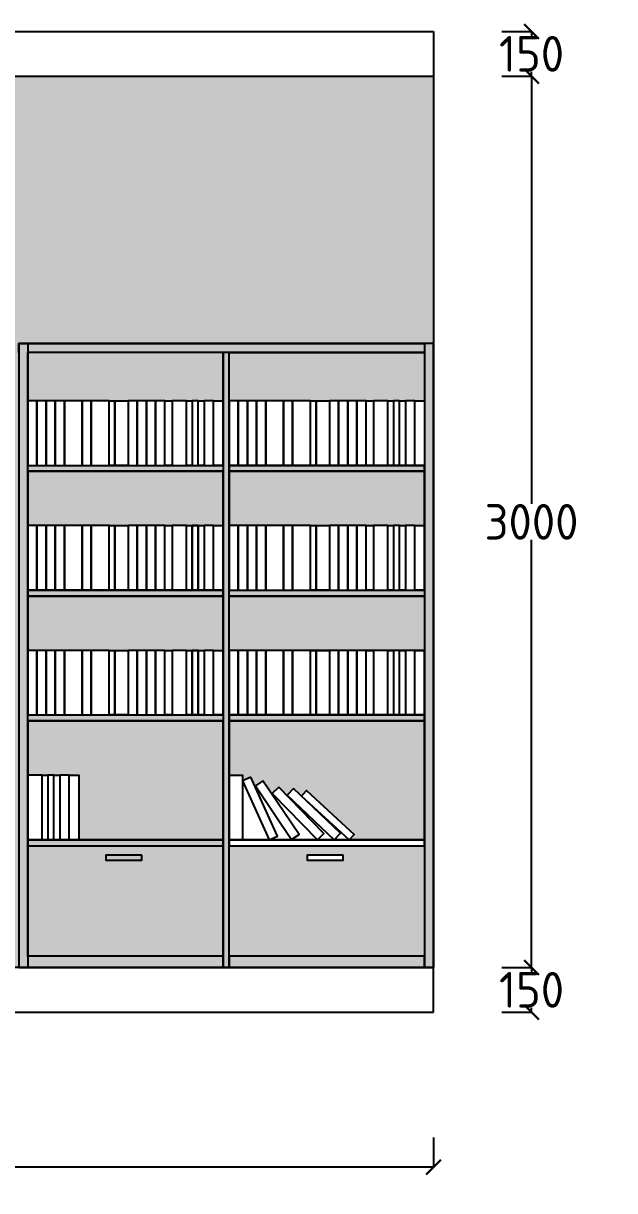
# Model space of a CAD drawing. Header units: inches. Extents: x -59797 to 874375, y -412711 to 5867.
# Drawn here: x 409803 to 411793, y -205610 to -201682 of the extents above; entities that cross this region are included whole.
import ezdxf

# ---------------------------------------------------------------- set-up
doc = ezdxf.new("R2010")
doc.units = ezdxf.units.IN
doc.header["$MEASUREMENT"] = 0
doc.styles.get("Standard").update_dxf_attribs({"font": 'GOST Common.ttf'})
doc.dimstyles.new('Copy of Standard', dxfattribs={"dimtxt": 120, "dimasz": 50, "dimexe": 0.18, "dimexo": 0.0625, "dimgap": 0.09, "dimtad": 0, "dimtih": 1, "dimtoh": 1, "dimdec": 0, "dimzin": 0, "dimdsep": 46, "dimtxsty": 'Standard', "dimblk": 'ARCHTICK', "dimcen": 0.09, "dimclrd": 250, "dimadec": 0, "dimazin": 0, "dimtfac": 1, "dimtdec": 0, "dimtofl": 0, "dimtmove": 0, "dimatfit": 3, "dimldrblk": 'ARCHTICK', "dimfxl": 100, "dimfxlon": 1, "dimtolj": 1, "dimtzin": 0, "dimarcsym": 0})

# ---------------------------------------------------------------- blocks, each defined once
blk = doc.blocks.new('_ArchTick')
at = {"color": 0, "linetype": 'ByBlock', "const_width": 0.15}
blk.add_lwpolyline([(-0.5, -0.5), (0.5, 0.5)], dxfattribs=at)
blk = doc.blocks.new('*D322')
at = {"color": 0, "lineweight": -2, "transparency": 16777216}
for p, q in [((411413, -204859.3), (411513.1, -204859.3)), ((411413, -205009.3), (411513.1, -205009.3))]:
    blk.add_line(p, q, dxfattribs=at)
at = {"color": 250, "lineweight": -2, "transparency": 16777216}
for p, q in [((411513, -204859.3), (411513, -204874.2)), ((411513, -205009.3), (411513, -204994.4))]:
    blk.add_line(p, q, dxfattribs=at)
at = {"layer": 'Defpoints', "color": 0, "transparency": 16777216}
for p in [(411183.1, -204859.3), (411513, -204859.3), (411183.1, -205009.3)]:
    blk.add_point(p, dxfattribs=at)
at = {"color": 250, "lineweight": -2, "transparency": 16777216, "xscale": 50, "yscale": 50, "zscale": 50}
for p, rotation in [((411513, -204859.3), 90), ((411513, -205009.3), 270)]:
    blk.add_blockref('_ArchTick', p, dxfattribs=dict(at, rotation=rotation))
at = {"color": 0, "transparency": 16777216, "insert": (411513, -204934.3), "char_height": 120, "attachment_point": 5}
blk.add_mtext('\\A1;150', dxfattribs=at)
blk = doc.blocks.new('*D323')
at = {"color": 0, "lineweight": -2, "transparency": 16777216}
for p, q in [((411413, -201859.3), (411513.1, -201859.3)), ((411413, -204859.3), (411513.1, -204859.3))]:
    blk.add_line(p, q, dxfattribs=at)
at = {"color": 250, "lineweight": -2, "transparency": 16777216}
for p, q in [((411513, -201859.3), (411513, -203299.2)), ((411513, -204859.3), (411513, -203419.4))]:
    blk.add_line(p, q, dxfattribs=at)
at = {"layer": 'Defpoints', "color": 0, "transparency": 16777216}
for p in [(411183.1, -201859.3), (411513, -201859.3), (411183.1, -204859.3)]:
    blk.add_point(p, dxfattribs=at)
at = {"color": 250, "lineweight": -2, "transparency": 16777216, "xscale": 50, "yscale": 50, "zscale": 50}
for p, rotation in [((411513, -201859.3), 90), ((411513, -204859.3), 270)]:
    blk.add_blockref('_ArchTick', p, dxfattribs=dict(at, rotation=rotation))
at = {"color": 0, "transparency": 16777216, "insert": (411513, -203359.3), "char_height": 120, "attachment_point": 5}
blk.add_mtext('\\A1;3000', dxfattribs=at)
blk = doc.blocks.new('*D324')
at = {"color": 0, "lineweight": -2, "transparency": 16777216}
for p, q in [((411413, -201709.3), (411513.1, -201709.3)), ((411413, -201859.3), (411513.1, -201859.3))]:
    blk.add_line(p, q, dxfattribs=at)
at = {"color": 250, "lineweight": -2, "transparency": 16777216}
for p, q in [((411513, -201709.3), (411513, -201724.2)), ((411513, -201859.3), (411513, -201844.4))]:
    blk.add_line(p, q, dxfattribs=at)
at = {"layer": 'Defpoints', "color": 0, "transparency": 16777216}
for p in [(411183.1, -201709.3), (411513, -201709.3), (411183.1, -201859.3)]:
    blk.add_point(p, dxfattribs=at)
at = {"color": 250, "lineweight": -2, "transparency": 16777216, "xscale": 50, "yscale": 50, "zscale": 50}
for p, rotation in [((411513, -201709.3), 90), ((411513, -201859.3), 270)]:
    blk.add_blockref('_ArchTick', p, dxfattribs=dict(at, rotation=rotation))
at = {"color": 0, "transparency": 16777216, "insert": (411513, -201784.3), "char_height": 120, "attachment_point": 5}
blk.add_mtext('\\A1;150', dxfattribs=at)
blk = doc.blocks.new('*D331')
at = {"color": 0, "lineweight": -2, "transparency": 16777216}
for p, q in [((405883.1, -205431.4), (405883.1, -205531.6)), ((411183.1, -205431.4), (411183.1, -205531.6))]:
    blk.add_line(p, q, dxfattribs=at)
at = {"color": 250, "lineweight": -2, "transparency": 16777216}
for p, q in [((405883.1, -205531.4), (408377, -205531.4)), ((411183.1, -205531.4), (408689.2, -205531.4))]:
    blk.add_line(p, q, dxfattribs=at)
at = {"layer": 'Defpoints', "color": 0, "transparency": 16777216}
for p in [(405883.1, -205009.3), (411183.1, -205009.3), (411183.1, -205531.4)]:
    blk.add_point(p, dxfattribs=at)
at = {"color": 250, "lineweight": -2, "transparency": 16777216, "xscale": 50, "yscale": 50, "zscale": 50, "rotation": 180}
blk.add_blockref('_ArchTick', (405883.1, -205531.4), dxfattribs=at)
at = {"color": 250, "lineweight": -2, "transparency": 16777216, "xscale": 50, "yscale": 50, "zscale": 50}
blk.add_blockref('_ArchTick', (411183.1, -205531.4), dxfattribs=at)
at = {"color": 0, "transparency": 16777216, "insert": (408533.1, -205531.4), "char_height": 120, "attachment_point": 5}
blk.add_mtext('\\A1;5300', dxfattribs=at)

msp = doc.modelspace()

# ---------------------------------------------------------------- hatches: boundary and pattern name
at = {"true_color": 0xc7c8ca, "transparency": 33554687}
h = msp.add_hatch(color=9, dxfattribs=at)
h.dxf.hatch_style = 1
h.paths.add_polyline_path([(398884.5, -201901.2), (397384.5, -201901.2), (397384.5, -204901.2), (398884.5, -204901.2)])
h.paths.add_polyline_path([(401352.5, -201730.9), (399917.5, -201730.9), (399917.5, -204730.9), (401352.5, -204730.9)])
h.paths.add_polyline_path([(404408.8, -201766.8), (402408.8, -201766.8), (402408.8, -204766.8), (404408.8, -204766.8)])
h.paths.add_polyline_path([(411183.1, -201859.3), (405883.1, -201859.3), (405883.1, -204859.3), (406320.2, -204859.3), (406320.2, -204821.1), (406320.2, -202789.3), (406320.2, -202759.3), (406747.2, -202759.3), (406997.7, -202759.3), (407027.7, -202759.3), (408422.8, -202759.3), (409788, -202759.3), (411183.1, -202759.3)])
h.paths.add_polyline_path([(413695.1, -202733.5), (414694.9, -202733.5), (414694.9, -204939.8), (415456.1, -204939.8), (415456.1, -201939.8), (411956.1, -201939.8), (411956.1, -204939.8), (413695.1, -204939.8)])
h.paths.add_polyline_path([(409758, -203609.3), (409100.4, -203609.3), (409100.4, -204009.3), (409758, -204009.3)], flags=17)
h.paths.add_polyline_path([(409818, -202789.3), (409818, -202759.3), (409788, -202759.3), (409788, -204859.3), (409818, -204859.3), (409818, -204449.3)], flags=17)
h.paths.add_polyline_path([(410475.5, -203609.3), (409818, -203609.3), (409818, -203791.8), (409848.7, -203791.8), (409879.5, -203791.8), (409910.2, -203791.8), (409941, -203791.8), (410000.9, -203791.8), (410031.7, -203791.8), (410091.6, -203791.8), (410110.3, -203791.8), (410155.7, -203791.8), (410186.4, -203791.8), (410217.2, -203791.8), (410247.9, -203791.8), (410278.7, -203791.8), (410303.6, -203791.8), (410352.4, -203791.8), (410371, -203791.8), (410391.1, -203791.8), (410411.9, -203791.8), (410443.2, -203791.8), (410475.5, -203791.8)], flags=17)
h.paths.add_polyline_path([(410475.5, -203189.3), (409818, -203189.3), (409818, -203371.8), (409848.7, -203371.8), (409879.5, -203371.8), (409910.2, -203371.8), (409941, -203371.8), (410000.9, -203371.8), (410031.7, -203371.8), (410091.6, -203371.8), (410110.3, -203371.8), (410155.7, -203371.8), (410186.4, -203371.8), (410217.2, -203371.8), (410247.9, -203371.8), (410278.7, -203371.8), (410303.6, -203371.8), (410352.4, -203371.8), (410371, -203371.8), (410391.1, -203371.8), (410411.9, -203371.8), (410443.2, -203371.8), (410475.5, -203371.8)], flags=17)
h.paths.add_polyline_path([(409758, -203189.3), (409100.4, -203189.3), (409100.4, -203371.8), (409131.2, -203371.8), (409161.9, -203371.8), (409192.7, -203371.8), (409223.4, -203371.8), (409283.3, -203371.8), (409314.1, -203371.8), (409374, -203371.8), (409392.7, -203371.8), (409438.1, -203371.8), (409468.9, -203371.8), (409499.6, -203371.8), (409530.4, -203371.8), (409561.1, -203371.8), (409586, -203371.8), (409634.8, -203371.8), (409653.4, -203371.8), (409673.5, -203371.8), (409694.3, -203371.8), (409725.6, -203371.8), (409758, -203371.8)], flags=17)
h.paths.add_polyline_path([(409758, -202789.3), (409100.4, -202789.3), (409100.4, -202951.8), (409131.2, -202951.8), (409161.9, -202951.8), (409192.7, -202951.8), (409223.4, -202951.8), (409283.3, -202951.8), (409314.1, -202951.8), (409374, -202951.8), (409392.7, -202951.8), (409438.1, -202951.8), (409468.9, -202951.8), (409499.6, -202951.8), (409530.4, -202951.8), (409561.1, -202951.8), (409586, -202951.8), (409634.8, -202951.8), (409653.4, -202951.8), (409673.5, -202951.8), (409694.3, -202951.8), (409694.3, -203169.3), (409758, -203169.3)], flags=17)
h.paths.add_polyline_path([(410475.5, -202789.3), (409818, -202789.3), (409818, -202951.8), (409848.7, -202951.8), (409879.5, -202951.8), (409910.2, -202951.8), (409941, -202951.8), (410000.9, -202951.8), (410031.7, -202951.8), (410091.6, -202951.8), (410110.3, -202951.8), (410155.7, -202951.8), (410186.4, -202951.8), (410217.2, -202951.8), (410247.9, -202951.8), (410278.7, -202951.8), (410303.6, -202951.8), (410352.4, -202951.8), (410371, -202951.8), (410391.1, -202951.8), (410411.9, -202951.8), (410443.2, -202951.8), (410475.5, -202951.8)], flags=17)
h.paths.add_polyline_path([(411153.1, -202789.3), (410495.5, -202789.3), (410495.5, -202951.8), (410526.3, -202951.8), (410557.1, -202951.8), (410587.8, -202951.8), (410618.6, -202951.8), (410678.5, -202951.8), (410709.2, -202951.8), (410769.1, -202951.8), (410787.9, -202951.8), (410833.2, -202951.8), (410864, -202951.8), (410894.7, -202951.8), (410925.5, -202951.8), (410956.3, -202951.8), (410981.1, -202951.8), (411029.9, -202951.8), (411048.6, -202951.8), (411068.7, -202951.8), (411089.4, -202951.8), (411120.8, -202951.8), (411153.1, -202951.8)], flags=17)
h.paths.add_polyline_path([(411153.1, -203189.3), (410495.5, -203189.3), (410495.5, -203371.8), (410526.3, -203371.8), (410557.1, -203371.8), (410587.8, -203371.8), (410618.6, -203371.8), (410678.5, -203371.8), (410709.2, -203371.8), (410769.1, -203371.8), (410787.9, -203371.8), (410833.2, -203371.8), (410864, -203371.8), (410894.7, -203371.8), (410925.5, -203371.8), (410956.3, -203371.8), (410981.1, -203371.8), (411029.9, -203371.8), (411048.6, -203371.8), (411068.7, -203371.8), (411089.4, -203371.8), (411120.8, -203371.8), (411153.1, -203371.8)], flags=17)
h.paths.add_polyline_path([(411153.1, -203609.3), (410495.5, -203609.3), (410495.5, -203791.8), (410526.3, -203791.8), (410557.1, -203791.8), (411153.1, -203791.8)], flags=17)
h.paths.add_polyline_path([(411153.1, -204029.3), (410495.5, -204029.3), (410495.5, -204211.8), (410540.5, -204211.8), (410540.5, -204230), (410540.9, -204230.9), (410568.9, -204218.3), (410582.6, -204248.6), (410609.3, -204230.6), (410639.2, -204275.1), (410662.4, -204252.3), (410690.1, -204280.6), (410712.3, -204257.2), (410738.6, -204282.2), (410755.4, -204263.9), (410915.7, -204411), (410898.8, -204429.3), (411153.1, -204429.3)], flags=17)
h.paths.add_polyline_path([(410475.5, -204029.3), (409818, -204029.3), (409818, -204211.8), (409866.8, -204211.8), (409885.4, -204211.8), (409905.5, -204211.8), (409926.3, -204211.8), (409957.6, -204211.8), (409989.9, -204211.8), (409989.9, -204429.3), (410475.5, -204429.3)], flags=17)
h.paths.add_polyline_path([(409080.4, -204029.3), (408422.8, -204029.3), (408422.8, -204211.8), (408471.6, -204211.8), (408490.3, -204211.8), (408510.4, -204211.8), (408531.1, -204211.8), (408562.5, -204211.8), (408594.8, -204211.8), (408594.8, -204429.3), (409080.4, -204429.3)], flags=17)
h.paths.add_polyline_path([(409080.4, -203609.3), (408422.8, -203609.3), (408422.8, -203791.8), (408453.6, -203791.8), (408484.4, -203791.8), (408515.1, -203791.8), (408545.9, -203791.8), (408605.8, -203791.8), (408636.5, -203791.8), (408696.4, -203791.8), (408715.2, -203791.8), (408760.5, -203791.8), (408791.3, -203791.8), (408822, -203791.8), (408852.8, -203791.8), (408883.6, -203791.8), (408908.4, -203791.8), (408957.2, -203791.8), (408975.9, -203791.8), (408996, -203791.8), (409016.7, -203791.8), (409048.1, -203791.8), (409080.4, -203791.8)], flags=17)
h.paths.add_polyline_path([(409080.4, -203189.3), (408422.8, -203189.3), (408422.8, -203371.8), (408453.6, -203371.8), (408484.4, -203371.8), (408515.1, -203371.8), (408545.9, -203371.8), (408605.8, -203371.8), (408636.5, -203371.8), (408696.4, -203371.8), (408715.2, -203371.8), (408760.5, -203371.8), (408791.3, -203371.8), (408822, -203371.8), (408852.8, -203371.8), (408883.6, -203371.8), (408908.4, -203371.8), (408957.2, -203371.8), (408975.9, -203371.8), (408996, -203371.8), (409016.7, -203371.8), (409048.1, -203371.8), (409080.4, -203371.8)], flags=17)
h.paths.add_polyline_path([(407715.3, -203189.3), (407057.7, -203189.3), (407057.7, -203371.8), (407088.5, -203371.8), (407119.2, -203371.8), (407150, -203371.8), (407180.7, -203371.8), (407240.6, -203371.8), (407271.4, -203371.8), (407331.3, -203371.8), (407350.1, -203371.8), (407395.4, -203371.8), (407426.2, -203371.8), (407456.9, -203371.8), (407487.7, -203371.8), (407518.4, -203371.8), (407543.3, -203371.8), (407592.1, -203371.8), (407610.7, -203371.8), (407630.8, -203371.8), (407651.6, -203371.8), (407682.9, -203371.8), (407715.3, -203371.8)], flags=17)
h.paths.add_polyline_path([(407715.3, -203609.3), (407057.7, -203609.3), (407057.7, -203791.8), (407088.5, -203791.8), (407119.2, -203791.8), (407150, -203791.8), (407180.7, -203791.8), (407240.6, -203791.8), (407271.4, -203791.8), (407331.3, -203791.8), (407350.1, -203791.8), (407395.4, -203791.8), (407426.2, -203791.8), (407456.9, -203791.8), (407487.7, -203791.8), (407518.4, -203791.8), (407543.3, -203791.8), (407592.1, -203791.8), (407610.7, -203791.8), (407630.8, -203791.8), (407651.6, -203791.8), (407682.9, -203791.8), (407715.3, -203791.8)], flags=17)
h.paths.add_polyline_path([(408392.8, -203609.3), (407735.3, -203609.3), (407735.3, -203791.8), (407766, -203791.8), (407796.8, -203791.8), (407827.6, -203791.8), (407858.3, -203791.8), (407918.2, -203791.8), (407949, -203791.8), (408008.9, -203791.8), (408027.6, -203791.8), (408073, -203791.8), (408103.7, -203791.8), (408134.5, -203791.8), (408165.2, -203791.8), (408196, -203791.8), (408220.9, -203791.8), (408269.7, -203791.8), (408288.3, -203791.8), (408308.4, -203791.8), (408329.2, -203791.8), (408360.5, -203791.8), (408392.8, -203791.8)], flags=17)
h.paths.add_polyline_path([(408392.8, -203189.3), (407735.3, -203189.3), (407735.3, -203371.8), (407766, -203371.8), (407796.8, -203371.8), (407827.6, -203371.8), (407858.3, -203371.8), (407918.2, -203371.8), (407949, -203371.8), (408008.9, -203371.8), (408027.6, -203371.8), (408073, -203371.8), (408103.7, -203371.8), (408134.5, -203371.8), (408165.2, -203371.8), (408196, -203371.8), (408220.9, -203371.8), (408269.7, -203371.8), (408288.3, -203371.8), (408308.4, -203371.8), (408329.2, -203371.8), (408360.5, -203371.8), (408392.8, -203371.8)], flags=17)
h.paths.add_polyline_path([(408392.8, -202789.3), (407735.3, -202789.3), (407735.3, -202951.8), (407766, -202951.8), (407796.8, -202951.8), (407827.6, -202951.8), (407858.3, -202951.8), (407918.2, -202951.8), (407949, -202951.8), (408008.9, -202951.8), (408027.6, -202951.8), (408073, -202951.8), (408103.7, -202951.8), (408134.5, -202951.8), (408165.2, -202951.8), (408196, -202951.8), (408220.9, -202951.8), (408269.7, -202951.8), (408288.3, -202951.8), (408308.4, -202951.8), (408329.2, -202951.8), (408360.5, -202951.8), (408392.8, -202951.8)], flags=17)
h.paths.add_polyline_path([(407715.3, -202789.3), (407057.7, -202789.3), (407057.7, -202951.8), (407088.5, -202951.8), (407119.2, -202951.8), (407150, -202951.8), (407180.7, -202951.8), (407240.6, -202951.8), (407271.4, -202951.8), (407331.3, -202951.8), (407350.1, -202951.8), (407395.4, -202951.8), (407426.2, -202951.8), (407456.9, -202951.8), (407487.7, -202951.8), (407518.4, -202951.8), (407543.3, -202951.8), (407592.1, -202951.8), (407610.7, -202951.8), (407630.8, -202951.8), (407651.6, -202951.8), (407682.9, -202951.8), (407715.3, -202951.8)], flags=17)
h.paths.add_polyline_path([(409080.4, -202789.3), (408422.8, -202789.3), (408422.8, -202951.8), (408453.6, -202951.8), (408484.4, -202951.8), (408515.1, -202951.8), (408545.9, -202951.8), (408605.8, -202951.8), (408636.5, -202951.8), (408696.4, -202951.8), (408715.2, -202951.8), (408760.5, -202951.8), (408791.3, -202951.8), (408822, -202951.8), (408852.8, -202951.8), (408883.6, -202951.8), (408908.4, -202951.8), (408957.2, -202951.8), (408975.9, -202951.8), (408996, -202951.8), (409016.7, -202951.8), (409048.1, -202951.8), (409080.4, -202951.8)], flags=17)
h.paths.add_polyline_path([(406997.7, -202789.3), (406777.2, -202789.3), (406747.2, -202789.3), (406340.2, -202789.3), (406340.2, -202951.8), (406370.9, -202951.8), (406401.7, -202951.8), (406432.4, -202951.8), (406463.2, -202951.8), (406523.1, -202951.8), (406553.8, -202951.8), (406613.7, -202951.8), (406632.5, -202951.8), (406677.8, -202951.8), (406708.6, -202951.8), (406739.4, -202951.8), (406770.1, -202951.8), (406800.9, -202951.8), (406825.7, -202951.8), (406874.5, -202951.8), (406893.2, -202951.8), (406913.3, -202951.8), (406934, -202951.8), (406934, -203169.3), (406997.7, -203169.3)], flags=17)
h.paths.add_polyline_path([(406997.7, -203189.3), (406340.2, -203189.3), (406340.2, -203371.8), (406370.9, -203371.8), (406401.7, -203371.8), (406432.4, -203371.8), (406463.2, -203371.8), (406523.1, -203371.8), (406553.8, -203371.8), (406613.7, -203371.8), (406632.5, -203371.8), (406677.8, -203371.8), (406708.6, -203371.8), (406739.4, -203371.8), (406770.1, -203371.8), (406800.9, -203371.8), (406825.7, -203371.8), (406874.5, -203371.8), (406893.2, -203371.8), (406913.3, -203371.8), (406934, -203371.8), (406965.4, -203371.8), (406997.7, -203371.8)], flags=17)
h.paths.add_polyline_path([(406997.7, -203609.3), (406340.2, -203609.3), (406340.2, -204009.3), (406997.7, -204009.3)], flags=17)
h.paths.add_polyline_path([(406997.7, -204029.3), (406340.2, -204029.3), (406340.2, -204211.8), (406997.7, -204211.8)], flags=17)
h.paths.add_polyline_path([(407715.3, -204029.3), (407057.7, -204029.3), (407057.7, -204211.8), (407106.5, -204211.8), (407125.1, -204211.8), (407145.2, -204211.8), (407166, -204211.8), (407197.3, -204211.8), (407229.7, -204211.8), (407229.7, -204429.3), (407715.3, -204429.3)], flags=17)
h.paths.add_polyline_path([(408392.8, -204029.3), (407735.3, -204029.3), (407735.3, -204211.8), (407780.3, -204211.8), (407780.3, -204230), (407780.6, -204230.9), (407808.7, -204218.3), (407822.3, -204248.6), (407849, -204230.6), (407879, -204275.1), (407902.2, -204252.3), (407929.8, -204280.6), (407952.1, -204257.2), (407978.4, -204282.2), (407995.2, -204263.9), (408155.4, -204411), (408138.6, -204429.3), (408392.8, -204429.3)], flags=17)
at = {"transparency": 33554687}
h = msp.add_hatch(color=45, dxfattribs=at)
h.dxf.hatch_style = 1
h.paths.add_polyline_path([(408392.8, -204449.3), (407735.3, -204449.3), (407735.3, -204821.1), (408392.8, -204821.1)])
h.paths.add_polyline_path([(407998.2, -204498.3), (407998.2, -204481.2), (408118.7, -204481.2), (408118.7, -204498.3)], flags=16)
h.paths.add_polyline_path([(407715.3, -204449.3), (407057.7, -204449.3), (407057.7, -204821.1), (407715.3, -204821.1)])
h.paths.add_polyline_path([(407441.2, -204498.3), (407320.6, -204498.3), (407320.6, -204481.2), (407441.2, -204481.2)], flags=16)
h.paths.add_polyline_path([(409080.4, -204449.3), (408422.8, -204449.3), (408422.8, -204821.1), (409080.4, -204821.1)])
h.paths.add_polyline_path([(408697, -204498.3), (408697, -204481.2), (408817.5, -204481.2), (408817.5, -204498.3)], flags=16)
h.paths.add_polyline_path([(409758, -204449.3), (409100.4, -204449.3), (409100.4, -204821.1), (409758, -204821.1)])
h.paths.add_polyline_path([(409363.3, -204498.3), (409363.3, -204481.2), (409483.9, -204481.2), (409483.9, -204498.3)], flags=16)
h.paths.add_polyline_path([(410475.5, -204449.3), (409818, -204449.3), (409818, -204821.1), (410475.5, -204821.1)], flags=17)
h.paths.add_polyline_path([(410080.8, -204498.3), (410080.8, -204481.2), (410201.4, -204481.2), (410201.4, -204498.3)], flags=16)
h.paths.add_polyline_path([(411153.1, -204449.3), (410495.5, -204449.3), (410495.5, -204821.1), (411153.1, -204821.1)])
h.paths.add_polyline_path([(410758.4, -204498.3), (410758.4, -204481.2), (410879, -204481.2), (410879, -204498.3)], flags=16)
h.paths.add_polyline_path([(410495.2, -204211.8), (410495.2, -204029.3), (410495.5, -202789.3), (410475.5, -202789.3), (410475.5, -203169.3), (410475.5, -204859.3), (410495.5, -204859.3), (410495.5, -204449.3), (410495.5, -204429.3), (410495.2, -204429.3)])
h.paths.add_polyline_path([(408392.8, -202759.3), (407057.7, -202759.3), (407057.7, -202789.3), (407715.3, -202789.3), (407735.3, -202789.3), (408392.8, -202789.3)])
h.paths.add_polyline_path([(408392.8, -203169.3), (407735.3, -203169.3), (407735.3, -203189.3), (408392.8, -203189.3)])
h.paths.add_polyline_path([(407715.3, -203169.3), (407057.7, -203169.3), (407057.7, -203189.3), (407715.3, -203189.3)])
h.paths.add_polyline_path([(406997.7, -202759.3), (406747.2, -202759.3), (406320.2, -202759.3), (406320.2, -202789.3), (406340.2, -202789.3), (406997.7, -202789.3)])
h.paths.add_polyline_path([(409758, -202759.3), (408422.8, -202759.3), (408422.8, -202789.3), (409758, -202789.3)])
h.paths.add_polyline_path([(409100.4, -202789.3), (409080.4, -202789.3), (409080.4, -204859.3), (409100.4, -204859.3), (409100.4, -204429.3), (409100, -204429.3), (409100, -204029.3)])
h.paths.add_polyline_path([(409758, -203589.3), (409100.4, -203589.3), (409100.4, -203609.3), (409758, -203609.3)])
h.paths.add_polyline_path([(409758, -204009.3), (409100.4, -204009.3), (409100.4, -204029.3), (409758, -204029.3)])
h.paths.add_polyline_path([(409818, -204029.3), (409818, -202789.3), (409818, -202759.3), (409788, -202759.3), (409788, -204859.3), (410475.5, -204859.3), (410475.5, -204429.3), (409818, -204429.3)])
h.paths.add_polyline_path([(409788, -202759.3), (409758, -202759.3), (409758, -202789.3), (409758, -204859.3), (409788, -204859.3)])
h.paths.add_polyline_path([(410475.5, -204009.3), (409818, -204009.3), (409818, -204029.3), (410475.5, -204029.3)], flags=17)
h.paths.add_polyline_path([(411153.1, -202759.3), (409818, -202759.3), (409818, -202789.3), (410475.5, -202789.3), (410495.5, -202789.3), (411153.1, -202789.3)])
h.paths.add_polyline_path([(410475.5, -203169.3), (409818, -203169.3), (409818, -203189.3), (410475.5, -203189.3)], flags=17)
h.paths.add_polyline_path([(409758, -203169.3), (409100.4, -203169.3), (409100.4, -203189.3), (409758, -203189.3)])
h.paths.add_polyline_path([(411153.1, -203169.3), (410495.5, -203169.3), (410495.5, -203189.3), (411153.1, -203189.3)])
h.paths.add_polyline_path([(410475.5, -203589.3), (409818, -203589.3), (409818, -203609.3), (410475.5, -203609.3)], flags=17)
h.paths.add_polyline_path([(411153.1, -203589.3), (410495.5, -203589.3), (410495.5, -203609.3), (411153.1, -203609.3)])
h.paths.add_polyline_path([(411153.1, -204009.3), (410495.5, -204009.3), (410495.5, -204029.3), (411153.1, -204029.3)])
h.paths.add_polyline_path([(411183.1, -202759.3), (411153.1, -202759.3), (411153.1, -202789.3), (411153.1, -203169.3), (411153.1, -203189.3), (411153.1, -203589.3), (411153.1, -203609.3), (411153.1, -204009.3), (411153.1, -204029.3), (411153.1, -204429.3), (411153.1, -204859.3), (411183.1, -204859.3)])
h.paths.add_polyline_path([(411153.1, -204821.1), (410495.5, -204821.1), (410495.5, -204859.3), (411153.1, -204859.3)])
h.paths.add_polyline_path([(409758, -204821.1), (409100.4, -204821.1), (409100.4, -204859.3), (409758, -204859.3)])
h.paths.add_polyline_path([(409080.4, -204821.1), (408422.8, -204821.1), (408422.8, -204859.3), (409080.4, -204859.3)])
h.paths.add_polyline_path([(406997.7, -204821.1), (406340.2, -204821.1), (406340.2, -204859.3), (406997.7, -204859.3)])
h.paths.add_polyline_path([(408392.8, -204821.1), (407735.3, -204821.1), (407735.3, -204859.3), (408392.8, -204859.3)])
h.paths.add_polyline_path([(406997.7, -204009.3), (406340.2, -204009.3), (406340.2, -204029.3), (406997.7, -204029.3)])
h = msp.add_hatch(color=45, dxfattribs=at)
h.dxf.hatch_style = 1
h.paths.add_polyline_path([(410475.5, -204449.3), (409818, -204449.3), (409818, -204821.1), (410475.5, -204821.1)])
h.paths.add_polyline_path([(410080.8, -204498.3), (410080.8, -204481.2), (410201.4, -204481.2), (410201.4, -204498.3)], flags=16)

# ---------------------------------------------------------------- linework, layer by layer
at = {"color": 7}
for p, q in [((405883.1, -201709.3), (411183.1, -201709.3)), ((411183.1, -201709.3), (411183.1, -201859.3)), ((411183.1, -204859.3), (405883.1, -204859.3)), ((411183.1, -205009.3), (411183.1, -204859.3)), ((405883.1, -205009.3), (411183.1, -205009.3))]:
    msp.add_line(p, q, dxfattribs=at)
for p, q in [((411183.1, -202759.3), (409788, -202759.3)), ((409818, -202759.3), (409818, -203169.3)), ((411183.1, -202759.3), (411183.1, -204859.3)), ((410475.5, -202789.3), (409818, -202789.3)), ((410475.5, -203169.3), (410475.5, -202789.3)), ((410495.5, -203169.3), (410495.5, -202789.3)), ((411153.1, -202789.3), (410495.5, -202789.3)), ((411153.1, -202789.3), (411153.1, -203169.3)), ((409818, -203169.3), (410475.5, -203169.3)), ((410495.5, -203169.3), (411153.1, -203169.3)), ((409818, -203189.3), (409818, -203589.3)), ((409818, -203189.3), (410475.5, -203189.3)), ((410475.5, -203589.3), (410475.5, -203189.3)), ((410495.5, -203589.3), (410495.5, -203189.3)), ((410495.5, -203189.3), (411153.1, -203189.3)), ((411153.1, -203189.3), (411153.1, -203589.3)), ((409818, -203589.3), (410475.5, -203589.3)), ((409818, -203589.3), (410475.5, -203589.3)), ((409818, -203589.3), (410475.5, -203589.3)), ((409818, -203609.3), (409818, -204009.3)), ((409818, -203609.3), (410475.5, -203609.3)), ((410475.5, -204009.3), (410475.5, -203609.3)), ((410495.5, -203589.3), (411153.1, -203589.3)), ((410495.5, -203589.3), (411153.1, -203589.3)), ((410495.5, -203589.3), (411153.1, -203589.3)), ((410495.5, -204009.3), (410495.5, -203609.3)), ((410495.5, -203609.3), (411153.1, -203609.3)), ((411153.1, -203609.3), (411153.1, -204009.3)), ((409818, -204009.3), (410475.5, -204009.3)), ((409818, -204009.3), (410475.5, -204009.3)), ((409818, -204029.3), (410475.5, -204029.3)), ((409818, -204029.3), (410475.5, -204029.3)), ((409818, -204029.3), (409818, -204429.3)), ((409818, -204029.3), (410475.5, -204029.3)), ((410475.5, -204429.3), (410475.5, -204029.3)), ((410495.5, -204009.3), (411153.1, -204009.3)), ((410495.5, -204009.3), (411153.1, -204009.3)), ((410495.5, -204029.3), (411153.1, -204029.3)), ((410495.5, -204029.3), (411153.1, -204029.3)), ((410495.5, -204029.3), (411153.1, -204029.3)), ((411153.1, -204029.3), (411153.1, -204429.3)), ((409818, -204429.3), (410475.5, -204429.3)), ((410495.5, -204429.3), (411153.1, -204429.3)), ((409818, -204449.3), (409818, -204859.3)), ((409818, -204449.3), (410475.5, -204449.3)), ((410475.5, -204859.3), (410475.5, -204449.3)), ((410495.5, -204449.3), (411153.1, -204449.3)), ((410495.5, -204859.3), (410495.5, -204449.3)), ((411153.1, -204449.3), (411153.1, -204821.1)), ((410475.5, -204821.1), (409818, -204821.1)), ((411153.1, -204821.1), (410495.5, -204821.1))]:
    msp.add_line(p, q)
msp.add_lwpolyline([(405883.1, -204859.3), (405883.1, -201859.3), (411183.1, -201859.3), (411183.1, -204859.3), (406320.2, -204859.3)], dxfattribs=at)
for points in [[(409788, -202789.3), (409788, -202759.3), (411153.1, -202759.3), (411153.1, -202789.3), (409818, -202789.3)], [(409818, -204821.1), (409818, -202789.3)], [(409788, -204821.1), (409788, -204859.3), (410475.5, -204859.3), (410475.5, -204821.1), (409818, -204821.1)]]:
    msp.add_lwpolyline(points)
for points in [[(411183.1, -202759.3), (409788, -202759.3), (409788, -204859.3), (411183.1, -204859.3)], [(411153.1, -204859.3), (411183.1, -204859.3), (411183.1, -202759.3), (411153.1, -202759.3)], [(409818, -203169.3), (410475.5, -203169.3), (410475.5, -202789.3), (409818, -202789.3)], [(410495.5, -202789.3), (410475.5, -202789.3), (410475.5, -204859.3), (410495.5, -204859.3)], [(410495.5, -202789.3), (411153.1, -202789.3), (411153.1, -203169.3), (410495.5, -203169.3)], [(409848.7, -202951.8), (409818, -202951.8), (409818, -203169.3), (409848.7, -203169.3)], [(409879.5, -202951.8), (409848.7, -202951.8), (409848.7, -203169.3), (409879.5, -203169.3)], [(409910.2, -202951.8), (409879.5, -202951.8), (409879.5, -203169.3), (409910.2, -203169.3)], [(409941, -202951.8), (409910.2, -202951.8), (409910.2, -203169.3), (409941, -203169.3)], [(410000.9, -202951.8), (409941, -202951.8), (409941, -203169.3), (410000.9, -203169.3)], [(410000.9, -203169.3), (410031.7, -203169.3), (410031.7, -202951.8), (410000.9, -202951.8)], [(410091.6, -202951.8), (410031.7, -202951.8), (410031.7, -203169.3), (410091.6, -203169.3)], [(410091.6, -202951.8), (410110.3, -202951.8), (410110.3, -203169.3), (410091.6, -203169.3)], [(410110.3, -202951.8), (410155.7, -202951.8), (410155.7, -203169.3), (410110.3, -203169.3)], [(410186.4, -202951.8), (410155.7, -202951.8), (410155.7, -203169.3), (410186.4, -203169.3)], [(410217.2, -202951.8), (410186.4, -202951.8), (410186.4, -203169.3), (410217.2, -203169.3)], [(410247.9, -202951.8), (410217.2, -202951.8), (410217.2, -203169.3), (410247.9, -203169.3)], [(410278.7, -202951.8), (410247.9, -202951.8), (410247.9, -203169.3), (410278.7, -203169.3)], [(410278.7, -202951.8), (410303.6, -202951.8), (410303.6, -203169.3), (410278.7, -203169.3)], [(410303.6, -203169.3), (410352.4, -203169.3), (410352.4, -202951.8), (410303.6, -202951.8)], [(410352.4, -202951.8), (410371, -202951.8), (410371, -203169.3), (410352.4, -203169.3)], [(410371, -203169.3), (410391.1, -203169.3), (410391.1, -202951.8), (410371, -202951.8)], [(410391.1, -202951.8), (410411.9, -202951.8), (410411.9, -203169.3), (410391.1, -203169.3)], [(410411.9, -203169.3), (410443.2, -203169.3), (410443.2, -202951.8), (410411.9, -202951.8)], [(410443.2, -202951.8), (410475.5, -202951.8), (410475.5, -203169.3), (410443.2, -203169.3)], [(410526.3, -202951.8), (410495.5, -202951.8), (410495.5, -203169.3), (410526.3, -203169.3)], [(410557.1, -202951.8), (410526.3, -202951.8), (410526.3, -203169.3), (410557.1, -203169.3)], [(410587.8, -202951.8), (410557.1, -202951.8), (410557.1, -203169.3), (410587.8, -203169.3)], [(410618.6, -202951.8), (410587.8, -202951.8), (410587.8, -203169.3), (410618.6, -203169.3)], [(410678.5, -202951.8), (410618.6, -202951.8), (410618.6, -203169.3), (410678.5, -203169.3)], [(410678.5, -203169.3), (410709.2, -203169.3), (410709.2, -202951.8), (410678.5, -202951.8)], [(410769.1, -202951.8), (410709.2, -202951.8), (410709.2, -203169.3), (410769.1, -203169.3)], [(410769.1, -202951.8), (410787.9, -202951.8), (410787.9, -203169.3), (410769.1, -203169.3)], [(410787.9, -202951.8), (410833.2, -202951.8), (410833.2, -203169.3), (410787.9, -203169.3)], [(410864, -202951.8), (410833.2, -202951.8), (410833.2, -203169.3), (410864, -203169.3)], [(410894.7, -202951.8), (410864, -202951.8), (410864, -203169.3), (410894.7, -203169.3)], [(410925.5, -202951.8), (410894.7, -202951.8), (410894.7, -203169.3), (410925.5, -203169.3)], [(410956.3, -202951.8), (410925.5, -202951.8), (410925.5, -203169.3), (410956.3, -203169.3)], [(410956.3, -202951.8), (410981.1, -202951.8), (410981.1, -203169.3), (410956.3, -203169.3)], [(410981.1, -203169.3), (411029.9, -203169.3), (411029.9, -202951.8), (410981.1, -202951.8)], [(411029.9, -202951.8), (411048.6, -202951.8), (411048.6, -203169.3), (411029.9, -203169.3)], [(411048.6, -203169.3), (411068.7, -203169.3), (411068.7, -202951.8), (411048.6, -202951.8)], [(411068.7, -202951.8), (411089.4, -202951.8), (411089.4, -203169.3), (411068.7, -203169.3)], [(411089.4, -203169.3), (411120.8, -203169.3), (411120.8, -202951.8), (411089.4, -202951.8)], [(411120.8, -202951.8), (411153.1, -202951.8), (411153.1, -203169.3), (411120.8, -203169.3)], [(410475.5, -203189.3), (409818, -203189.3), (409818, -203169.3), (410475.5, -203169.3)], [(410495.5, -203189.3), (411153.1, -203189.3), (411153.1, -203169.3), (410495.5, -203169.3)], [(410475.5, -203589.3), (409818, -203589.3), (409818, -203189.3), (410475.5, -203189.3)], [(411153.1, -203189.3), (410495.5, -203189.3), (410495.5, -203589.3), (411153.1, -203589.3)], [(409848.7, -203371.8), (409818, -203371.8), (409818, -203589.3), (409848.7, -203589.3)], [(409879.5, -203371.8), (409848.7, -203371.8), (409848.7, -203589.3), (409879.5, -203589.3)], [(409910.2, -203371.8), (409879.5, -203371.8), (409879.5, -203589.3), (409910.2, -203589.3)], [(409941, -203371.8), (409910.2, -203371.8), (409910.2, -203589.3), (409941, -203589.3)], [(410000.9, -203371.8), (409941, -203371.8), (409941, -203589.3), (410000.9, -203589.3)], [(410000.9, -203589.3), (410031.7, -203589.3), (410031.7, -203371.8), (410000.9, -203371.8)], [(410091.6, -203371.8), (410031.7, -203371.8), (410031.7, -203589.3), (410091.6, -203589.3)], [(410091.6, -203371.8), (410110.3, -203371.8), (410110.3, -203589.3), (410091.6, -203589.3)], [(410110.3, -203371.8), (410155.7, -203371.8), (410155.7, -203589.3), (410110.3, -203589.3)], [(410186.4, -203371.8), (410155.7, -203371.8), (410155.7, -203589.3), (410186.4, -203589.3)], [(410217.2, -203371.8), (410186.4, -203371.8), (410186.4, -203589.3), (410217.2, -203589.3)], [(410247.9, -203371.8), (410217.2, -203371.8), (410217.2, -203589.3), (410247.9, -203589.3)], [(410278.7, -203371.8), (410247.9, -203371.8), (410247.9, -203589.3), (410278.7, -203589.3)], [(410278.7, -203371.8), (410303.6, -203371.8), (410303.6, -203589.3), (410278.7, -203589.3)], [(410303.6, -203589.3), (410352.4, -203589.3), (410352.4, -203371.8), (410303.6, -203371.8)], [(410352.4, -203371.8), (410371, -203371.8), (410371, -203589.3), (410352.4, -203589.3)], [(410371, -203371.8), (410391.1, -203371.8), (410391.1, -203589.3), (410371, -203589.3)], [(410371, -203589.3), (410391.1, -203589.3), (410391.1, -203371.8), (410371, -203371.8)], [(410391.1, -203371.8), (410411.9, -203371.8), (410411.9, -203589.3), (410391.1, -203589.3)], [(410411.9, -203589.3), (410443.2, -203589.3), (410443.2, -203371.8), (410411.9, -203371.8)], [(410443.2, -203371.8), (410475.5, -203371.8), (410475.5, -203589.3), (410443.2, -203589.3)], [(410526.3, -203371.8), (410495.5, -203371.8), (410495.5, -203589.3), (410526.3, -203589.3)], [(410557.1, -203371.8), (410526.3, -203371.8), (410526.3, -203589.3), (410557.1, -203589.3)], [(410587.8, -203371.8), (410557.1, -203371.8), (410557.1, -203589.3), (410587.8, -203589.3)], [(410618.6, -203371.8), (410587.8, -203371.8), (410587.8, -203589.3), (410618.6, -203589.3)], [(410678.5, -203371.8), (410618.6, -203371.8), (410618.6, -203589.3), (410678.5, -203589.3)], [(410678.5, -203589.3), (410709.2, -203589.3), (410709.2, -203371.8), (410678.5, -203371.8)], [(410769.1, -203371.8), (410709.2, -203371.8), (410709.2, -203589.3), (410769.1, -203589.3)], [(410769.1, -203371.8), (410787.9, -203371.8), (410787.9, -203589.3), (410769.1, -203589.3)], [(410787.9, -203371.8), (410833.2, -203371.8), (410833.2, -203589.3), (410787.9, -203589.3)], [(410864, -203371.8), (410833.2, -203371.8), (410833.2, -203589.3), (410864, -203589.3)], [(410894.7, -203371.8), (410864, -203371.8), (410864, -203589.3), (410894.7, -203589.3)], [(410925.5, -203371.8), (410894.7, -203371.8), (410894.7, -203589.3), (410925.5, -203589.3)], [(410956.3, -203371.8), (410925.5, -203371.8), (410925.5, -203589.3), (410956.3, -203589.3)], [(410956.3, -203371.8), (410981.1, -203371.8), (410981.1, -203589.3), (410956.3, -203589.3)], [(410981.1, -203589.3), (411029.9, -203589.3), (411029.9, -203371.8), (410981.1, -203371.8)], [(411029.9, -203371.8), (411048.6, -203371.8), (411048.6, -203589.3), (411029.9, -203589.3)], [(411048.6, -203589.3), (411068.7, -203589.3), (411068.7, -203371.8), (411048.6, -203371.8)], [(411068.7, -203371.8), (411089.4, -203371.8), (411089.4, -203589.3), (411068.7, -203589.3)], [(411089.4, -203589.3), (411120.8, -203589.3), (411120.8, -203371.8), (411089.4, -203371.8)], [(411120.8, -203371.8), (411153.1, -203371.8), (411153.1, -203589.3), (411120.8, -203589.3)], [(410475.5, -203589.3), (409818, -203589.3), (409818, -203609.3), (410475.5, -203609.3)], [(410475.5, -203609.3), (409818, -203609.3), (409818, -204009.3), (410475.5, -204009.3)], [(411153.1, -203609.3), (410495.5, -203609.3), (410495.5, -203589.3), (411153.1, -203589.3)], [(409848.7, -203791.8), (409818, -203791.8), (409818, -204009.3), (409848.7, -204009.3)], [(409879.5, -203791.8), (409848.7, -203791.8), (409848.7, -204009.3), (409879.5, -204009.3)], [(409910.2, -203791.8), (409879.5, -203791.8), (409879.5, -204009.3), (409910.2, -204009.3)], [(409941, -203791.8), (409910.2, -203791.8), (409910.2, -204009.3), (409941, -204009.3)], [(410000.9, -203791.8), (409941, -203791.8), (409941, -204009.3), (410000.9, -204009.3)], [(410000.9, -204009.3), (410031.7, -204009.3), (410031.7, -203791.8), (410000.9, -203791.8)], [(410091.6, -203791.8), (410031.7, -203791.8), (410031.7, -204009.3), (410091.6, -204009.3)], [(410091.6, -203791.8), (410110.3, -203791.8), (410110.3, -204009.3), (410091.6, -204009.3)], [(410110.3, -203791.8), (410155.7, -203791.8), (410155.7, -204009.3), (410110.3, -204009.3)], [(410186.4, -203791.8), (410155.7, -203791.8), (410155.7, -204009.3), (410186.4, -204009.3)], [(410217.2, -203791.8), (410186.4, -203791.8), (410186.4, -204009.3), (410217.2, -204009.3)], [(410247.9, -203791.8), (410217.2, -203791.8), (410217.2, -204009.3), (410247.9, -204009.3)], [(410278.7, -203791.8), (410247.9, -203791.8), (410247.9, -204009.3), (410278.7, -204009.3)], [(410278.7, -203791.8), (410303.6, -203791.8), (410303.6, -204009.3), (410278.7, -204009.3)], [(410303.6, -204009.3), (410352.4, -204009.3), (410352.4, -203791.8), (410303.6, -203791.8)], [(410352.4, -203791.8), (410371, -203791.8), (410371, -204009.3), (410352.4, -204009.3)], [(410371, -204009.3), (410391.1, -204009.3), (410391.1, -203791.8), (410371, -203791.8)], [(410371, -203791.8), (410391.1, -203791.8), (410391.1, -204009.3), (410371, -204009.3)], [(410391.1, -203791.8), (410411.9, -203791.8), (410411.9, -204009.3), (410391.1, -204009.3)], [(410411.9, -204009.3), (410443.2, -204009.3), (410443.2, -203791.8), (410411.9, -203791.8)], [(410443.2, -203791.8), (410475.5, -203791.8), (410475.5, -204009.3), (410443.2, -204009.3)], [(410495.5, -204009.3), (411153.1, -204009.3), (411153.1, -203791.8), (410495.5, -203791.8)], [(410526.3, -203791.8), (410495.5, -203791.8), (410495.5, -204009.3), (410526.3, -204009.3)], [(410557.1, -203791.8), (410526.3, -203791.8), (410526.3, -204009.3), (410557.1, -204009.3)], [(410587.8, -203791.8), (410557.1, -203791.8), (410557.1, -204009.3), (410587.8, -204009.3)], [(410618.6, -203791.8), (410587.8, -203791.8), (410587.8, -204009.3), (410618.6, -204009.3)], [(410678.5, -203791.8), (410618.6, -203791.8), (410618.6, -204009.3), (410678.5, -204009.3)], [(410678.5, -204009.3), (410709.2, -204009.3), (410709.2, -203791.8), (410678.5, -203791.8)], [(410769.1, -203791.8), (410709.2, -203791.8), (410709.2, -204009.3), (410769.1, -204009.3)], [(410769.1, -203791.8), (410787.9, -203791.8), (410787.9, -204009.3), (410769.1, -204009.3)], [(410787.9, -203791.8), (410833.2, -203791.8), (410833.2, -204009.3), (410787.9, -204009.3)], [(410864, -203791.8), (410833.2, -203791.8), (410833.2, -204009.3), (410864, -204009.3)], [(410894.7, -203791.8), (410864, -203791.8), (410864, -204009.3), (410894.7, -204009.3)], [(410925.5, -203791.8), (410894.7, -203791.8), (410894.7, -204009.3), (410925.5, -204009.3)], [(410956.3, -203791.8), (410925.5, -203791.8), (410925.5, -204009.3), (410956.3, -204009.3)], [(410956.3, -203791.8), (410981.1, -203791.8), (410981.1, -204009.3), (410956.3, -204009.3)], [(410981.1, -204009.3), (411029.9, -204009.3), (411029.9, -203791.8), (410981.1, -203791.8)], [(411029.9, -203791.8), (411048.6, -203791.8), (411048.6, -204009.3), (411029.9, -204009.3)], [(411048.6, -204009.3), (411068.7, -204009.3), (411068.7, -203791.8), (411048.6, -203791.8)], [(411068.7, -203791.8), (411089.4, -203791.8), (411089.4, -204009.3), (411068.7, -204009.3)], [(411089.4, -204009.3), (411120.8, -204009.3), (411120.8, -203791.8), (411089.4, -203791.8)], [(411120.8, -203791.8), (411153.1, -203791.8), (411153.1, -204009.3), (411120.8, -204009.3)], [(410475.5, -204029.3), (409818, -204029.3), (409818, -204009.3), (410475.5, -204009.3)], [(410475.5, -204429.3), (409818, -204429.3), (409818, -204029.3), (410475.5, -204029.3)], [(410495.2, -204429.3), (411153.1, -204429.3), (411153.1, -204029.3), (410495.2, -204029.3)], [(410495.5, -204029.3), (411153.1, -204029.3), (411153.1, -204009.3), (410495.5, -204009.3)], [(409818, -204429.3), (409866.8, -204429.3), (409866.8, -204211.8), (409818, -204211.8)], [(409866.8, -204211.8), (409885.4, -204211.8), (409885.4, -204429.3), (409866.8, -204429.3)], [(409885.4, -204429.3), (409905.5, -204429.3), (409905.5, -204211.8), (409885.4, -204211.8)], [(409905.5, -204211.8), (409926.3, -204211.8), (409926.3, -204429.3), (409905.5, -204429.3)], [(409926.3, -204429.3), (409957.6, -204429.3), (409957.6, -204211.8), (409926.3, -204211.8)], [(409957.6, -204211.8), (409989.9, -204211.8), (409989.9, -204429.3), (409957.6, -204429.3)], [(410495.2, -204211.8), (410540.5, -204211.8), (410540.5, -204429.3), (410495.2, -204429.3)], [(410568.9, -204218.3), (410540.9, -204230.9), (410630.1, -204429.3), (410658.2, -204416.7)], [(410609.3, -204230.6), (410583.8, -204247.8), (410705.3, -204428.2), (410730.8, -204411.1)], [(410662.4, -204252.3), (410640.5, -204273.9), (410792.7, -204429.3), (410814.6, -204407.8)], [(410712.3, -204257.2), (410691.1, -204279.5), (410848.9, -204429.3), (410870.1, -204407)], [(410738.6, -204282.2), (410755.4, -204263.9), (410915.7, -204411), (410898.8, -204429.3)], [(410475.5, -204429.3), (409818, -204429.3), (409818, -204449.3), (410475.5, -204449.3)], [(410495.5, -204449.3), (411153.1, -204449.3), (411153.1, -204429.3), (410495.5, -204429.3)], [(410201.4, -204481.2), (410080.8, -204481.2), (410080.8, -204498.3), (410201.4, -204498.3)], [(410879, -204481.2), (410758.4, -204481.2), (410758.4, -204498.3), (410879, -204498.3)], [(411153.1, -204821.1), (410495.5, -204821.1), (410495.5, -204859.3), (411153.1, -204859.3)]]:
    msp.add_lwpolyline(points, close=True)

# ---------------------------------------------------------------- dimensions: what is measured, and where the dimension line sits
for base, p1, p2, picture, middle in [((411513, -201709.3), (411183.1, -201859.3), (411183.1, -201709.3), '*D324', (411513, -201784.3)), ((411513, -201859.3), (411183.1, -204859.3), (411183.1, -201859.3), '*D323', (411513, -203359.3))]:
    dim = msp.add_linear_dim(base=base, p1=p1, p2=p2, angle=90, dimstyle='Copy of Standard', override={"dimtmove": 1}, dxfattribs=at)
    dim.commit()
    dim.dimension.update_dxf_attribs({"geometry": picture, "text_midpoint": middle})
dim = msp.add_linear_dim(base=(411513, -204859.3), p1=(411183.1, -205009.3), p2=(411183.1, -204859.3), angle=90, dimstyle='Copy of Standard', dxfattribs=at)
dim.commit()
dim.dimension.update_dxf_attribs({"geometry": '*D322', "text_midpoint": (411513, -204934.3)})
dim = msp.add_linear_dim(base=(411183.1, -205531.4), p1=(405883.1, -205009.3), p2=(411183.1, -205009.3), dimstyle='Copy of Standard', dxfattribs=at)
dim.commit()
dim.dimension.update_dxf_attribs({"geometry": '*D331', "text_midpoint": (408533.1, -205531.4)})

doc.saveas('drawing.dxf')
